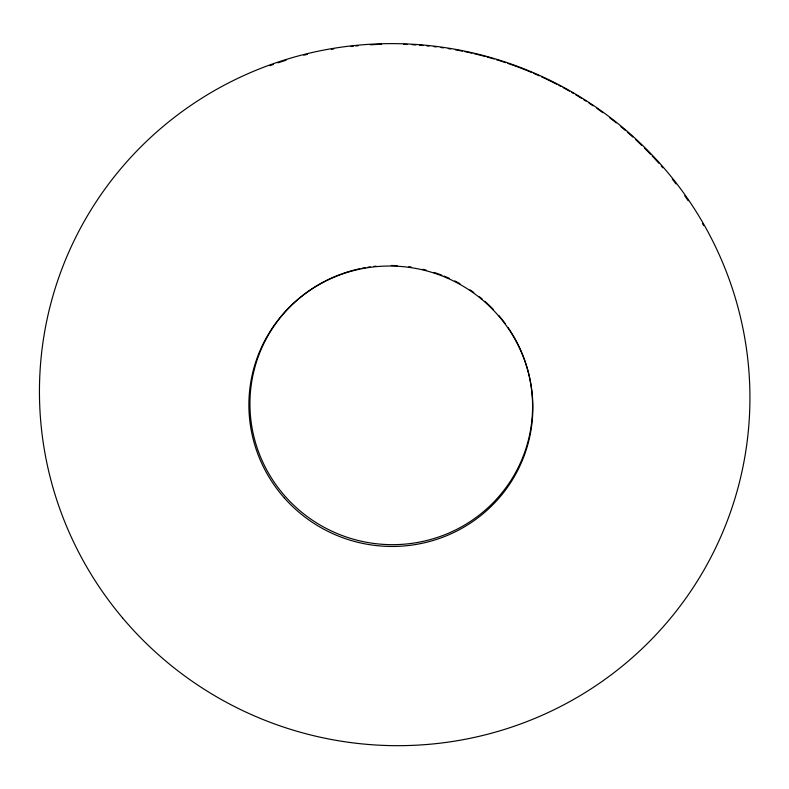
<?xml version="1.0" encoding="UTF-8"?>
<svg xmlns="http://www.w3.org/2000/svg" width="789" height="789" viewBox="0 0 789 789"><rect width="100%" height="100%" fill="white"/><g stroke="black" fill="none" stroke-linecap="round" stroke-linejoin="round"><path stroke-width="1.18" d="M269.887 65.694A354.103 348.935 18.2 0 1 273.339 64.461M277.955 62.864A354.103 348.935 18.2 0 1 286.101 60.22M303.785 55.21A354.103 348.935 18.2 0 1 307.345 54.323M331.36 49.322A354.103 348.935 18.2 0 1 333.786 48.918M350.849 46.521A354.103 348.935 18.2 0 1 353.294 46.245M355.74 45.989A354.103 348.935 18.2 0 1 358.186 45.752M370.455 44.795A354.103 348.935 18.2 0 1 381.551 44.302M403.771 44.342A354.103 348.935 18.2 0 1 407.469 44.49M412.272 44.726A354.103 348.935 18.2 0 1 415.872 44.953M419.482 45.21A354.103 348.935 18.2 0 1 423.082 45.506M426.691 45.841A354.103 348.935 18.2 0 1 429.098 46.078M433.891 46.61A354.103 348.935 18.2 0 1 436.287 46.906M441.081 47.537A354.103 348.935 18.2 0 1 443.467 47.873M448.241 48.602A354.103 348.935 18.2 0 1 450.618 48.987M455.361 49.806A354.103 348.935 18.2 0 1 462.462 51.157M464.829 51.64A354.103 348.935 18.2 0 1 471.911 53.188M474.268 53.731A354.103 348.935 18.2 0 1 484.821 56.384M487.148 57.025A354.103 348.935 18.2 0 1 494.121 59.017M496.429 59.708A354.103 348.935 18.2 0 1 501.035 61.148M502.179 61.512A354.103 348.935 18.2 0 1 505.611 62.647M507.899 63.416A354.103 348.935 18.2 0 1 531.608 72.46M533.828 73.407A354.103 348.935 18.2 0 1 539.351 75.833M541.55 76.839A354.103 348.935 18.2 0 1 556.718 84.226M558.859 85.34A354.103 348.935 18.2 0 1 560.989 86.474M563.119 87.618A354.103 348.935 18.2 0 1 569.451 91.13M571.542 92.333A354.103 348.935 18.2 0 1 573.633 93.546M575.714 94.779A354.103 348.935 18.2 0 1 581.887 98.546M583.929 99.828A354.103 348.935 18.2 0 1 585.951 101.12M588.979 103.083A354.103 348.935 18.2 0 1 592.983 105.756M596.948 108.478A354.103 348.935 18.2 0 1 602.835 112.659M609.601 117.699A354.103 348.935 18.2 0 1 616.239 122.897M620.904 126.694A354.103 348.935 18.2 0 1 625.49 130.56M627.304 132.128A354.103 348.935 18.2 0 1 632.817 137.02M635.539 139.515A354.103 348.935 18.2 0 1 641.802 145.452M644.435 148.036A354.103 348.935 18.2 0 1 650.481 154.18M652.178 155.956A354.103 348.935 18.2 0 1 658.825 163.175M661.261 165.927A354.103 348.935 18.2 0 1 662.878 167.771M672.267 179.083A354.103 348.935 18.2 0 1 676.045 183.916M684.744 195.751A354.103 348.935 18.2 0 1 688.215 200.771M702.417 223.514A354.103 348.935 18.2 0 1 703.62 225.634M508.027 327.504A141.537 139.377 18.2 0 1 466.575 523.866A141.537 139.377 18.2 0 1 269.01 474.011A141.537 139.377 18.2 0 1 324.831 281.278M325.857 280.746A141.537 139.377 18.2 0 1 340.799 274.237M341.893 273.842A141.537 139.377 18.2 0 1 359.843 268.704M362.131 268.23A141.537 139.377 18.2 0 1 365.583 267.589M367.901 267.205A141.537 139.377 18.2 0 1 370.219 266.86M373.71 266.416A141.537 139.377 18.2 0 1 376.047 266.169M391.275 265.498A141.537 139.377 18.2 0 1 397.143 265.666M408.85 266.741A141.537 139.377 18.2 0 1 411.187 267.067M422.726 269.286A141.537 139.377 18.2 0 1 426.159 270.134M434.068 272.442A141.537 139.377 18.2 0 1 441.83 275.193M444.029 276.071A141.537 139.377 18.2 0 1 449.434 278.399M454.73 280.933A141.537 139.377 18.2 0 1 459.928 283.705M469.938 289.839A141.537 139.377 18.2 0 1 473.804 292.522M479.426 296.782A141.537 139.377 18.2 0 1 482.148 299.011M484.811 301.299A141.537 139.377 18.2 0 1 493.283 309.406M498.776 315.462A141.537 139.377 18.2 0 1 505.325 323.707M122.463 617.797A355.75 350.513 18.2 0 0 728.454 517.742A355.75 350.513 18.2 0 0 333.145 48.405A355.75 350.513 18.2 0 0 122.463 617.797M284.395 498.017A142.198 139.998 18.2 0 0 525.454 452.156A142.198 139.998 18.2 0 0 362.782 268.546A142.198 139.998 18.2 0 0 284.395 498.017"/></g></svg>
